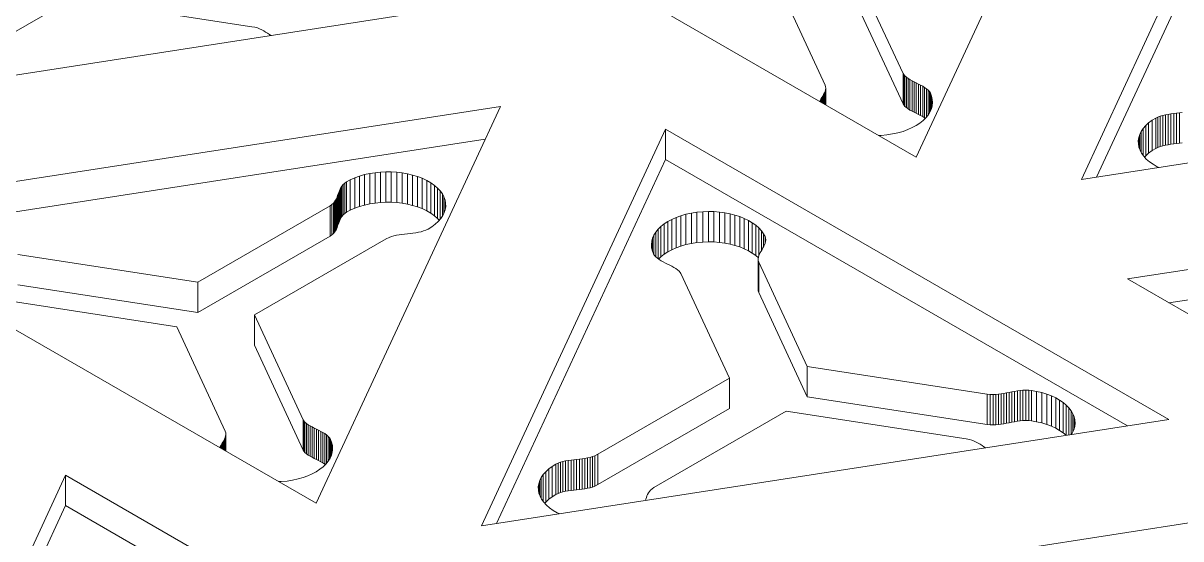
# Model space of a CAD drawing. Header units: inches. Extents: x 2.5 to 18.9, y 2.6 to 12.3.
# Drawn here: x 8.834 to 10.779, y 7.22 to 8.087 of the extents above; entities that cross this region are included whole.
import ezdxf

# ---------------------------------------------------------------- set-up
doc = ezdxf.new("R2010")
doc.units = ezdxf.units.IN
doc.header["$MEASUREMENT"] = 0

# ---------------------------------------------------------------- blocks, each defined once
blk = doc.blocks.new('A$C39963D99')
at = {"color": 0, "linetype": 'Continuous', "lineweight": 0, "extrusion": (3.33067e-16, 0.816497, 0.57735)}
for p, q in [((13.7791, -2.072), (13.4696, -2.7389)), ((13.7472, -2.7766), (14.0567, -2.1097)), ((14.0567, -2.1607), (13.7727, -2.7727)), ((13.4696, -2.7389), (12.624, -2.2507)), ((13.3659, -2.4223), (13.4476, -2.5984)), ((13.3168, -2.6177), (13.2354, -2.4424)), ((12.6936, -2.4868), (11.5385, -2.6655)), ((12.0508, -2.4728), (11.8284, -2.6012)), ((12.3532, -2.5196), (12.0508, -2.4728)), ((13.4476, -2.6495), (13.3659, -2.4733)), ((12.3586, -2.5206), (12.3532, -2.5196)), ((12.3627, -2.5218), (12.3586, -2.5206)), ((12.3664, -2.5232), (12.3627, -2.5218)), ((12.37, -2.5248), (12.3664, -2.5232)), ((12.3734, -2.5267), (12.37, -2.5248)), ((12.3766, -2.5286), (12.3734, -2.5267)), ((12.3798, -2.5307), (12.3766, -2.5286)), ((12.383, -2.5328), (12.3798, -2.5307)), ((12.3855, -2.5345), (12.383, -2.5328)), ((13.4476, -2.6495), (13.4476, -2.5984)), ((13.4476, -2.5984), (13.4487, -2.6002)), ((13.4487, -2.6512), (13.4487, -2.6002)), ((13.4487, -2.6002), (13.4507, -2.6025)), ((13.4507, -2.6536), (13.4507, -2.6025)), ((13.4507, -2.6025), (13.4532, -2.6047)), ((13.4532, -2.6557), (13.4532, -2.6047)), ((13.4532, -2.6047), (13.4561, -2.6068)), ((14.9023, -2.5979), (13.7472, -2.7766)), ((13.3165, -2.6284), (13.3173, -2.6258)), ((13.3176, -2.6206), (13.3168, -2.6177)), ((13.3173, -2.6258), (13.3177, -2.6232)), ((13.3173, -2.6509), (13.3173, -2.6258)), ((13.3177, -2.6232), (13.3176, -2.6206)), ((13.3177, -2.6511), (13.3177, -2.6232)), ((13.4561, -2.6578), (13.4561, -2.6068)), ((13.4561, -2.6068), (13.4592, -2.6087)), ((13.4592, -2.6598), (13.4592, -2.6087)), ((13.4592, -2.6087), (13.4627, -2.6106)), ((13.4627, -2.6617), (13.4627, -2.6106)), ((13.4627, -2.6106), (13.4662, -2.6125)), ((13.4662, -2.6635), (13.4662, -2.6125)), ((13.4662, -2.6125), (13.4699, -2.6143)), ((13.4699, -2.6653), (13.4699, -2.6143)), ((13.4699, -2.6143), (13.4736, -2.6161)), ((13.4736, -2.6671), (13.4736, -2.6161)), ((13.4736, -2.6161), (13.4772, -2.618)), ((13.4772, -2.669), (13.4772, -2.618)), ((13.4772, -2.618), (13.4807, -2.6199)), ((13.4807, -2.6709), (13.4807, -2.6199)), ((13.4807, -2.6199), (13.4839, -2.6219)), ((13.4839, -2.673), (13.4839, -2.6219)), ((13.4839, -2.6219), (13.4869, -2.6241)), ((13.4869, -2.6716), (13.4869, -2.6241)), ((13.4869, -2.6241), (13.4896, -2.6264)), ((13.3077, -2.6454), (13.3083, -2.6442)), ((13.3083, -2.6442), (13.3097, -2.6415)), ((13.3083, -2.6457), (13.3083, -2.6442)), ((13.3097, -2.6415), (13.3112, -2.6389)), ((13.3097, -2.6465), (13.3097, -2.6415)), ((13.3112, -2.6389), (13.3127, -2.6363)), ((13.3112, -2.6474), (13.3112, -2.6389)), ((13.3127, -2.6363), (13.3142, -2.6337)), ((13.3127, -2.6483), (13.3127, -2.6363)), ((13.3142, -2.6337), (13.3155, -2.631)), ((13.3142, -2.6491), (13.3142, -2.6337)), ((13.3155, -2.631), (13.3165, -2.6284)), ((13.3155, -2.6499), (13.3155, -2.631)), ((13.3165, -2.6505), (13.3165, -2.6284)), ((13.4896, -2.6684), (13.4896, -2.6264)), ((13.4896, -2.6264), (13.4918, -2.6288)), ((13.4918, -2.6649), (13.4918, -2.6288)), ((13.4918, -2.6288), (13.4935, -2.6315)), ((13.4935, -2.6618), (13.4935, -2.6315)), ((13.4935, -2.6315), (13.4955, -2.6363)), ((13.4955, -2.6569), (13.4955, -2.6363)), ((13.4955, -2.6363), (13.4968, -2.6418)), ((13.4968, -2.6509), (13.4968, -2.6418)), ((13.4968, -2.6418), (13.4972, -2.6473)), ((11.6159, -2.8327), (12.771, -2.654)), ((12.771, -2.654), (12.4615, -3.3209)), ((13.4487, -2.6512), (13.4476, -2.6495)), ((13.4507, -2.6536), (13.4487, -2.6512)), ((13.4532, -2.6557), (13.4507, -2.6536)), ((13.4561, -2.6578), (13.4532, -2.6557)), ((13.4592, -2.6598), (13.4561, -2.6578)), ((13.4627, -2.6617), (13.4592, -2.6598)), ((13.4662, -2.6635), (13.4627, -2.6617)), ((13.4699, -2.6653), (13.4662, -2.6635)), ((13.4929, -2.6632), (13.4898, -2.6682)), ((13.4952, -2.658), (13.4929, -2.6632)), ((13.4967, -2.6527), (13.4952, -2.658)), ((13.4972, -2.6473), (13.4967, -2.6527)), ((13.9073, -2.6652), (13.912, -2.6647)), ((13.912, -2.6647), (13.9166, -2.6641)), ((13.912, -2.7157), (13.912, -2.6647)), ((13.4758, -2.6818), (13.4697, -2.6858)), ((13.4736, -2.6671), (13.4699, -2.6653)), ((13.4772, -2.669), (13.4736, -2.6671)), ((13.4812, -2.6775), (13.4758, -2.6818)), ((13.4807, -2.6709), (13.4772, -2.669)), ((13.4839, -2.673), (13.4807, -2.6709)), ((13.4859, -2.673), (13.4812, -2.6775)), ((13.485, -2.6738), (13.4839, -2.673)), ((13.4898, -2.6682), (13.4859, -2.673)), ((13.8553, -2.6859), (13.8603, -2.6813)), ((13.8603, -2.6813), (13.8662, -2.6769)), ((13.8603, -2.7323), (13.8603, -2.6813)), ((13.8662, -2.6769), (13.8721, -2.6733)), ((13.8662, -2.7279), (13.8662, -2.6769)), ((13.8721, -2.6733), (13.8759, -2.6715)), ((13.8721, -2.7243), (13.8721, -2.6733)), ((13.8759, -2.6715), (13.8799, -2.67)), ((13.8759, -2.7225), (13.8759, -2.6715)), ((13.8799, -2.67), (13.8842, -2.6688)), ((13.8799, -2.721), (13.8799, -2.67)), ((13.8842, -2.6688), (13.8886, -2.6678)), ((13.8842, -2.7198), (13.8842, -2.6688)), ((13.8886, -2.6678), (13.8932, -2.667)), ((13.8886, -2.7188), (13.8886, -2.6678)), ((13.8932, -2.667), (13.8978, -2.6663)), ((13.8932, -2.718), (13.8932, -2.667)), ((13.8978, -2.6663), (13.9025, -2.6657)), ((13.8978, -2.7173), (13.8978, -2.6663)), ((13.9025, -2.6657), (13.9073, -2.6652)), ((13.9025, -2.7168), (13.9025, -2.6657)), ((13.9073, -2.7162), (13.9073, -2.6652)), ((12.7391, -3.3586), (13.0486, -2.6917)), ((13.0486, -2.7428), (13.0486, -2.6917)), ((13.0486, -2.6917), (13.8942, -3.18)), ((13.411, -2.7024), (13.4067, -2.7025)), ((13.4205, -2.7015), (13.411, -2.7024)), ((13.43, -2.7), (13.4205, -2.7015)), ((13.4391, -2.698), (13.43, -2.7)), ((13.4476, -2.6956), (13.4391, -2.698)), ((13.4556, -2.6927), (13.4476, -2.6956)), ((13.463, -2.6894), (13.4556, -2.6927)), ((13.4697, -2.6858), (13.463, -2.6894)), ((13.8436, -2.7061), (13.8453, -2.7009)), ((13.8453, -2.7009), (13.8477, -2.6958)), ((13.8453, -2.7257), (13.8453, -2.7009)), ((13.8477, -2.6958), (13.8511, -2.6908)), ((13.8477, -2.7309), (13.8477, -2.6958)), ((13.8511, -2.6908), (13.8553, -2.6859)), ((13.8511, -2.7359), (13.8511, -2.6908)), ((13.8553, -2.7369), (13.8553, -2.6859)), ((12.7455, -2.709), (11.6856, -2.8729)), ((13.8429, -2.7114), (13.8436, -2.7061)), ((13.843, -2.7167), (13.8429, -2.7114)), ((13.844, -2.722), (13.843, -2.7167)), ((13.8436, -2.7202), (13.8436, -2.7061)), ((13.8458, -2.7272), (13.844, -2.722)), ((13.8759, -2.7225), (13.8721, -2.7243)), ((13.8799, -2.721), (13.8759, -2.7225)), ((13.8842, -2.7198), (13.8799, -2.721)), ((13.8886, -2.7188), (13.8842, -2.7198)), ((13.8932, -2.718), (13.8886, -2.7188)), ((13.8978, -2.7173), (13.8932, -2.718)), ((13.9025, -2.7168), (13.8978, -2.7173)), ((13.9073, -2.7162), (13.9025, -2.7168)), ((13.912, -2.7157), (13.9073, -2.7162)), ((13.9166, -2.7151), (13.912, -2.7157)), ((13.0486, -2.7428), (12.7646, -3.3547)), ((13.8245, -3.1907), (13.0486, -2.7428)), ((13.8485, -2.7323), (13.8458, -2.7272)), ((13.852, -2.7373), (13.8485, -2.7323)), ((13.8564, -2.7421), (13.852, -2.7373)), ((13.8553, -2.7369), (13.8535, -2.7389)), ((13.8603, -2.7323), (13.8553, -2.7369)), ((13.8617, -2.7466), (13.8564, -2.7421)), ((13.8662, -2.7279), (13.8603, -2.7323)), ((13.8721, -2.7243), (13.8662, -2.7279)), ((13.8678, -2.751), (13.8617, -2.7466)), ((13.8748, -2.755), (13.8678, -2.751)), ((13.8778, -2.7564), (13.8748, -2.755)), ((12.5095, -2.7828), (12.5126, -2.7806)), ((12.5126, -2.7806), (12.5189, -2.7772)), ((12.5126, -2.8316), (12.5126, -2.7806)), ((12.5189, -2.7772), (12.5265, -2.7738)), ((12.5189, -2.8282), (12.5189, -2.7772)), ((12.5265, -2.7738), (12.5345, -2.7708)), ((12.5265, -2.8248), (12.5265, -2.7738)), ((12.5345, -2.7708), (12.5429, -2.7684)), ((12.5345, -2.8219), (12.5345, -2.7708)), ((12.5429, -2.7684), (12.5516, -2.7665)), ((12.5429, -2.8195), (12.5429, -2.7684)), ((12.5516, -2.7665), (12.5605, -2.7651)), ((12.5516, -2.8175), (12.5516, -2.7665)), ((12.5605, -2.7651), (12.5695, -2.7641)), ((12.5605, -2.8161), (12.5605, -2.7651)), ((12.5695, -2.7641), (12.5787, -2.7637)), ((12.5695, -2.8152), (12.5695, -2.7641)), ((12.5787, -2.8147), (12.5787, -2.7637)), ((12.5787, -2.7637), (12.5878, -2.7638)), ((12.5878, -2.8148), (12.5878, -2.7638)), ((12.5878, -2.7638), (12.597, -2.7643)), ((12.597, -2.8153), (12.597, -2.7643)), ((12.597, -2.7643), (12.606, -2.7654)), ((12.606, -2.8164), (12.606, -2.7654)), ((12.606, -2.7654), (12.6148, -2.7669)), ((12.6148, -2.818), (12.6148, -2.7669)), ((12.6148, -2.7669), (12.6234, -2.769)), ((12.6234, -2.82), (12.6234, -2.769)), ((12.6234, -2.769), (12.6317, -2.7715)), ((12.6317, -2.8225), (12.6317, -2.7715)), ((12.6317, -2.7715), (12.6397, -2.7746)), ((12.6397, -2.8256), (12.6397, -2.7746)), ((12.6397, -2.7746), (12.6472, -2.7781)), ((12.6472, -2.8291), (12.6472, -2.7781)), ((12.6472, -2.7781), (12.6541, -2.7821)), ((13.8246, -2.9438), (14.9797, -2.7651)), ((12.4976, -2.8036), (12.4985, -2.8009)), ((12.4985, -2.8009), (12.4995, -2.7982)), ((12.4985, -2.852), (12.4985, -2.8009)), ((12.4995, -2.7982), (12.5005, -2.7955)), ((12.4995, -2.8492), (12.4995, -2.7982)), ((12.5005, -2.7955), (12.5017, -2.7928)), ((12.5005, -2.8465), (12.5005, -2.7955)), ((12.5017, -2.7928), (12.5031, -2.7901)), ((12.5017, -2.8438), (12.5017, -2.7928)), ((12.5031, -2.7901), (12.5048, -2.7876)), ((12.5031, -2.8412), (12.5031, -2.7901)), ((12.5048, -2.7876), (12.5069, -2.7851)), ((12.5048, -2.8386), (12.5048, -2.7876)), ((12.5069, -2.7851), (12.5095, -2.7828)), ((12.5069, -2.8362), (12.5069, -2.7851)), ((12.5095, -2.8338), (12.5095, -2.7828)), ((12.6541, -2.8331), (12.6541, -2.7821)), ((12.6541, -2.7821), (12.6603, -2.7864)), ((12.6603, -2.8375), (12.6603, -2.7864)), ((12.6603, -2.7864), (12.6655, -2.791)), ((12.6655, -2.8421), (12.6655, -2.791)), ((12.6655, -2.791), (12.6699, -2.7958)), ((12.6699, -2.8434), (12.6699, -2.7958)), ((12.6699, -2.7958), (12.6735, -2.8008)), ((12.6735, -2.8384), (12.6735, -2.8008)), ((12.6735, -2.8008), (12.6762, -2.8059)), ((12.4849, -2.8207), (12.4881, -2.8186)), ((12.4881, -2.8186), (12.4905, -2.8164)), ((12.4881, -2.8696), (12.4881, -2.8186)), ((12.4905, -2.8164), (12.4925, -2.814)), ((12.4905, -2.8674), (12.4905, -2.8164)), ((12.4925, -2.814), (12.4941, -2.8115)), ((12.4925, -2.865), (12.4925, -2.814)), ((12.4941, -2.8115), (12.4955, -2.809)), ((12.4941, -2.8626), (12.4941, -2.8115)), ((12.4955, -2.809), (12.4966, -2.8063)), ((12.4955, -2.86), (12.4955, -2.809)), ((12.4966, -2.8063), (12.4976, -2.8036)), ((12.4966, -2.8574), (12.4966, -2.8063)), ((12.4976, -2.8547), (12.4976, -2.8036)), ((12.5429, -2.8195), (12.5345, -2.8219)), ((12.5516, -2.8175), (12.5429, -2.8195)), ((12.5605, -2.8161), (12.5516, -2.8175)), ((12.5695, -2.8152), (12.5605, -2.8161)), ((12.5787, -2.8147), (12.5695, -2.8152)), ((12.5878, -2.8148), (12.5787, -2.8147)), ((12.597, -2.8153), (12.5878, -2.8148)), ((12.606, -2.8164), (12.597, -2.8153)), ((12.6148, -2.818), (12.606, -2.8164)), ((12.6234, -2.82), (12.6148, -2.818)), ((12.6317, -2.8225), (12.6234, -2.82)), ((12.6762, -2.8333), (12.6762, -2.8059)), ((12.6762, -2.8059), (12.678, -2.8111)), ((12.678, -2.828), (12.678, -2.8111)), ((12.678, -2.8111), (12.679, -2.8164)), ((12.679, -2.8224), (12.679, -2.8164)), ((12.679, -2.8164), (12.6791, -2.8217)), ((14.9542, -2.8201), (13.8943, -2.9841)), ((12.4615, -3.3209), (11.6159, -2.8327)), ((12.2625, -2.9491), (12.4849, -2.8207)), ((12.4849, -2.8718), (12.4849, -2.8207)), ((12.5048, -2.8386), (12.5031, -2.8412)), ((12.5069, -2.8362), (12.5048, -2.8386)), ((12.5095, -2.8338), (12.5069, -2.8362)), ((12.5126, -2.8316), (12.5095, -2.8338)), ((12.5189, -2.8282), (12.5126, -2.8316)), ((12.5265, -2.8248), (12.5189, -2.8282)), ((12.5345, -2.8219), (12.5265, -2.8248)), ((12.6397, -2.8256), (12.6317, -2.8225)), ((12.6472, -2.8291), (12.6397, -2.8256)), ((12.6541, -2.8331), (12.6472, -2.8291)), ((12.6603, -2.8375), (12.6541, -2.8331)), ((12.6655, -2.8421), (12.6603, -2.8375)), ((12.6742, -2.8373), (12.6709, -2.8423)), ((12.6767, -2.8322), (12.6742, -2.8373)), ((12.6783, -2.8269), (12.6767, -2.8322)), ((12.6791, -2.8217), (12.6783, -2.8269)), ((13.0664, -2.8404), (13.0744, -2.8375)), ((13.0744, -2.8375), (13.0829, -2.8351)), ((13.0744, -2.8885), (13.0744, -2.8375)), ((13.0829, -2.8351), (13.0919, -2.8331)), ((13.0829, -2.8861), (13.0829, -2.8351)), ((13.0919, -2.8331), (13.1014, -2.8316)), ((13.0919, -2.8841), (13.0919, -2.8331)), ((13.1014, -2.8316), (13.111, -2.8307)), ((13.1014, -2.8827), (13.1014, -2.8316)), ((13.111, -2.8307), (13.1205, -2.8304)), ((13.111, -2.8817), (13.111, -2.8307)), ((13.1205, -2.8814), (13.1205, -2.8304)), ((13.1205, -2.8304), (13.1299, -2.8306)), ((13.1299, -2.8816), (13.1299, -2.8306)), ((13.1299, -2.8306), (13.1391, -2.8313)), ((13.1391, -2.8823), (13.1391, -2.8313)), ((13.1391, -2.8313), (13.1481, -2.8325)), ((13.1481, -2.8835), (13.1481, -2.8325)), ((13.1481, -2.8325), (13.1569, -2.8342)), ((13.1569, -2.8852), (13.1569, -2.8342)), ((13.1569, -2.8342), (13.1652, -2.8363)), ((13.1652, -2.8873), (13.1652, -2.8363)), ((13.1652, -2.8363), (13.1732, -2.8389)), ((13.1732, -2.8899), (13.1732, -2.8389)), ((13.1732, -2.8389), (13.1808, -2.8419)), ((12.4966, -2.8574), (12.4955, -2.86)), ((12.4976, -2.8547), (12.4966, -2.8574)), ((12.4985, -2.852), (12.4976, -2.8547)), ((12.4995, -2.8492), (12.4985, -2.852)), ((12.5005, -2.8465), (12.4995, -2.8492)), ((12.5017, -2.8438), (12.5005, -2.8465)), ((12.5031, -2.8412), (12.5017, -2.8438)), ((12.6557, -2.8562), (12.6498, -2.8598)), ((12.6616, -2.8518), (12.6557, -2.8562)), ((12.6667, -2.8472), (12.6616, -2.8518)), ((12.6684, -2.8452), (12.6655, -2.8421)), ((12.6709, -2.8423), (12.6667, -2.8472)), ((13.0361, -2.8601), (13.0408, -2.8556)), ((13.0408, -2.8556), (13.0462, -2.8513)), ((13.0408, -2.9066), (13.0408, -2.8556)), ((13.0462, -2.8513), (13.0523, -2.8473)), ((13.0462, -2.9023), (13.0462, -2.8513)), ((13.0523, -2.8473), (13.059, -2.8437)), ((13.0523, -2.8983), (13.0523, -2.8473)), ((13.059, -2.8437), (13.0664, -2.8404)), ((13.059, -2.8947), (13.059, -2.8437)), ((13.0664, -2.8914), (13.0664, -2.8404)), ((13.1808, -2.893), (13.1808, -2.8419)), ((13.1808, -2.8419), (13.1878, -2.8453)), ((13.1878, -2.8964), (13.1878, -2.8453)), ((13.1878, -2.8453), (13.1943, -2.8492)), ((13.1943, -2.9002), (13.1943, -2.8492)), ((13.1943, -2.8492), (13.2001, -2.8533)), ((13.2001, -2.9044), (13.2001, -2.8533)), ((13.2001, -2.8533), (13.2052, -2.8578)), ((13.2052, -2.9052), (13.2052, -2.8578)), ((13.2052, -2.8578), (13.2097, -2.8627)), ((12.4849, -2.8718), (12.2625, -3.0002)), ((12.5792, -2.8765), (12.3579, -3.0043)), ((12.4881, -2.8696), (12.4849, -2.8718)), ((12.4905, -2.8674), (12.4881, -2.8696)), ((12.4925, -2.865), (12.4905, -2.8674)), ((12.4941, -2.8626), (12.4925, -2.865)), ((12.4955, -2.86), (12.4941, -2.8626)), ((12.5843, -2.874), (12.5792, -2.8765)), ((12.5881, -2.8725), (12.5843, -2.874)), ((12.5921, -2.8714), (12.5881, -2.8725)), ((12.5963, -2.8704), (12.5921, -2.8714)), ((12.6008, -2.8696), (12.5963, -2.8704)), ((12.6053, -2.869), (12.6008, -2.8696)), ((12.61, -2.8684), (12.6053, -2.869)), ((12.6147, -2.8679), (12.61, -2.8684)), ((12.6194, -2.8674), (12.6147, -2.8679)), ((12.6241, -2.8668), (12.6194, -2.8674)), ((12.6288, -2.8661), (12.6241, -2.8668)), ((12.6334, -2.8653), (12.6288, -2.8661)), ((12.6378, -2.8643), (12.6334, -2.8653)), ((12.642, -2.8631), (12.6378, -2.8643)), ((12.646, -2.8616), (12.642, -2.8631)), ((12.6498, -2.8598), (12.646, -2.8616)), ((13.0253, -2.8804), (13.0267, -2.8751)), ((13.0267, -2.8751), (13.029, -2.8699)), ((13.0267, -2.8975), (13.0267, -2.8751)), ((13.029, -2.8699), (13.0322, -2.8649)), ((13.029, -2.9026), (13.029, -2.8699)), ((13.0322, -2.8649), (13.0361, -2.8601)), ((13.0322, -2.9065), (13.0322, -2.8649)), ((13.0361, -2.9098), (13.0361, -2.8601)), ((13.2097, -2.8961), (13.2097, -2.8627)), ((13.2097, -2.8627), (13.2133, -2.8679)), ((13.2133, -2.8897), (13.2133, -2.8679)), ((13.2133, -2.8679), (13.2158, -2.8726)), ((13.2158, -2.884), (13.2158, -2.8726)), ((13.2158, -2.8726), (13.2166, -2.8754)), ((13.2166, -2.8809), (13.2166, -2.8754)), ((13.2166, -2.8754), (13.2168, -2.8782)), ((13.2168, -2.8782), (13.2166, -2.8809)), ((13.0247, -2.8858), (13.0253, -2.8804)), ((13.0251, -2.8913), (13.0247, -2.8858)), ((13.0264, -2.8968), (13.0251, -2.8913)), ((13.0253, -2.892), (13.0253, -2.8804)), ((13.0284, -2.9016), (13.0264, -2.8968)), ((13.0523, -2.8983), (13.0462, -2.9023)), ((13.059, -2.8947), (13.0523, -2.8983)), ((13.0664, -2.8914), (13.059, -2.8947)), ((13.0744, -2.8885), (13.0664, -2.8914)), ((13.0829, -2.8861), (13.0744, -2.8885)), ((13.0919, -2.8841), (13.0829, -2.8861)), ((13.1014, -2.8827), (13.0919, -2.8841)), ((13.111, -2.8817), (13.1014, -2.8827)), ((13.1205, -2.8814), (13.111, -2.8817)), ((13.1299, -2.8816), (13.1205, -2.8814)), ((13.1391, -2.8823), (13.1299, -2.8816)), ((13.1481, -2.8835), (13.1391, -2.8823)), ((13.1569, -2.8852), (13.1481, -2.8835)), ((13.1652, -2.8873), (13.1569, -2.8852)), ((13.1732, -2.8899), (13.1652, -2.8873)), ((13.1808, -2.893), (13.1732, -2.8899)), ((13.1878, -2.8964), (13.1808, -2.893)), ((13.1943, -2.9002), (13.1878, -2.8964)), ((13.2092, -2.8968), (13.2078, -2.8994)), ((13.2108, -2.8942), (13.2092, -2.8968)), ((13.2123, -2.8916), (13.2108, -2.8942)), ((13.2137, -2.8889), (13.2123, -2.8916)), ((13.2149, -2.8863), (13.2137, -2.8889)), ((13.2159, -2.8836), (13.2149, -2.8863)), ((13.2166, -2.8809), (13.2159, -2.8836)), ((11.9601, -2.9024), (12.2625, -2.9491)), ((13.0301, -2.9043), (13.0284, -2.9016)), ((13.0324, -2.9067), (13.0301, -2.9043)), ((13.035, -2.909), (13.0324, -2.9067)), ((13.038, -2.9111), (13.035, -2.909)), ((13.0408, -2.9066), (13.0369, -2.9104)), ((13.0413, -2.9132), (13.038, -2.9111)), ((13.0462, -2.9023), (13.0408, -2.9066)), ((13.0448, -2.9151), (13.0413, -2.9132)), ((13.0484, -2.917), (13.0448, -2.9151)), ((13.0521, -2.9188), (13.0484, -2.917)), ((13.2001, -2.9044), (13.1943, -2.9002)), ((13.2045, -2.9082), (13.2001, -2.9044)), ((13.2047, -2.9073), (13.2043, -2.9099)), ((13.2043, -2.9609), (13.2043, -2.9099)), ((13.2043, -2.9099), (13.2044, -2.9125)), ((13.2044, -2.9635), (13.2044, -2.9125)), ((13.2044, -2.9125), (13.2051, -2.9154)), ((13.2054, -2.9046), (13.2047, -2.9073)), ((13.2051, -2.9664), (13.2051, -2.9154)), ((13.2051, -2.9154), (13.2865, -3.0907)), ((13.2065, -2.902), (13.2054, -2.9046)), ((13.2078, -2.8994), (13.2065, -2.902)), ((13.0557, -2.9206), (13.0521, -2.9188)), ((13.0593, -2.9225), (13.0557, -2.9206)), ((13.0627, -2.9243), (13.0593, -2.9225)), ((13.0659, -2.9263), (13.0627, -2.9243)), ((13.0688, -2.9284), (13.0659, -2.9263)), ((13.0713, -2.9305), (13.0688, -2.9284)), ((13.0733, -2.9329), (13.0713, -2.9305)), ((13.0743, -2.9346), (13.0733, -2.9329)), ((13.1561, -3.1108), (13.0743, -2.9346)), ((12.2625, -3.0002), (11.9601, -2.9534)), ((12.2625, -3.0002), (12.2625, -2.9491)), ((14.6702, -3.432), (13.8246, -2.9438)), ((13.2044, -2.9635), (13.2043, -2.9609)), ((13.2051, -2.9664), (13.2044, -2.9635)), ((13.2865, -3.1417), (13.2051, -2.9664)), ((12.2274, -3.0244), (11.9247, -2.9776)), ((12.3579, -3.0553), (12.3579, -3.0043)), ((12.3579, -3.0043), (12.4396, -3.1804)), ((12.3088, -3.1997), (12.2274, -3.0244)), ((12.4396, -3.2315), (12.3579, -3.0553)), ((13.2865, -3.1417), (13.2865, -3.0907)), ((13.2865, -3.0907), (13.5892, -3.1375)), ((12.9347, -3.2386), (13.1561, -3.1108)), ((13.1561, -3.1618), (13.1561, -3.1108)), ((13.6398, -3.132), (13.6444, -3.1314)), ((13.6444, -3.1314), (13.6491, -3.131)), ((13.6444, -3.1824), (13.6444, -3.1314)), ((13.6491, -3.131), (13.6539, -3.1308)), ((13.6491, -3.182), (13.6491, -3.131)), ((13.6539, -3.1818), (13.6539, -3.1308)), ((13.6539, -3.1308), (13.6587, -3.1309)), ((13.6587, -3.1819), (13.6587, -3.1309)), ((13.6587, -3.1309), (13.6635, -3.1314)), ((13.6635, -3.1824), (13.6635, -3.1314)), ((13.6635, -3.1314), (13.6717, -3.1328)), ((13.5892, -3.1886), (13.2865, -3.1417)), ((13.5892, -3.1886), (13.5892, -3.1375)), ((13.5892, -3.1375), (13.5942, -3.1381)), ((13.5942, -3.1891), (13.5942, -3.1381)), ((13.5942, -3.1381), (13.5988, -3.1383)), ((13.5988, -3.1383), (13.6033, -3.1381)), ((13.5988, -3.1893), (13.5988, -3.1383)), ((13.6033, -3.1381), (13.6078, -3.1377)), ((13.6033, -3.1891), (13.6033, -3.1381)), ((13.6078, -3.1377), (13.6123, -3.1371)), ((13.6078, -3.1887), (13.6078, -3.1377)), ((13.6123, -3.1371), (13.6168, -3.1364)), ((13.6123, -3.1881), (13.6123, -3.1371)), ((13.6168, -3.1364), (13.6214, -3.1355)), ((13.6168, -3.1874), (13.6168, -3.1364)), ((13.6214, -3.1355), (13.6259, -3.1346)), ((13.6214, -3.1865), (13.6214, -3.1355)), ((13.6259, -3.1346), (13.6305, -3.1337)), ((13.6259, -3.1856), (13.6259, -3.1346)), ((13.6305, -3.1337), (13.6351, -3.1328)), ((13.6305, -3.1847), (13.6305, -3.1337)), ((13.6351, -3.1328), (13.6398, -3.132)), ((13.6351, -3.1838), (13.6351, -3.1328)), ((13.6398, -3.1831), (13.6398, -3.132)), ((13.6717, -3.1838), (13.6717, -3.1328)), ((13.6717, -3.1328), (13.6807, -3.1349)), ((13.6807, -3.1859), (13.6807, -3.1349)), ((13.6807, -3.1349), (13.6891, -3.1374)), ((13.6891, -3.1885), (13.6891, -3.1374)), ((13.6891, -3.1374), (13.6969, -3.1404)), ((13.6969, -3.1915), (13.6969, -3.1404)), ((13.6969, -3.1404), (13.7041, -3.1438)), ((13.7041, -3.1948), (13.7041, -3.1438)), ((13.7041, -3.1438), (13.7107, -3.1475)), ((13.7107, -3.1986), (13.7107, -3.1475)), ((13.7107, -3.1475), (13.7166, -3.1516)), ((13.1561, -3.1618), (12.9347, -3.2896)), ((13.2514, -3.1659), (13.029, -3.2943)), ((13.5538, -3.2127), (13.2514, -3.1659)), ((13.7166, -3.2026), (13.7166, -3.1516)), ((13.7166, -3.1516), (13.7218, -3.1559)), ((13.7218, -3.2066), (13.7218, -3.1559)), ((13.7218, -3.1559), (13.7263, -3.1606)), ((13.7263, -3.2059), (13.7263, -3.1606)), ((13.7263, -3.1606), (13.7301, -3.1654)), ((13.7301, -3.2053), (13.7301, -3.1654)), ((13.7301, -3.1654), (13.733, -3.1704)), ((13.733, -3.2006), (13.733, -3.1704)), ((13.733, -3.1704), (13.7351, -3.1756)), ((12.4396, -3.2315), (12.4396, -3.1804)), ((12.4396, -3.1804), (12.4406, -3.1822)), ((12.4406, -3.2332), (12.4406, -3.1822)), ((12.4406, -3.1822), (12.4427, -3.1845)), ((12.4427, -3.2356), (12.4427, -3.1845)), ((12.4427, -3.1845), (12.4451, -3.1867)), ((12.4451, -3.2377), (12.4451, -3.1867)), ((12.4451, -3.1867), (12.448, -3.1888)), ((12.448, -3.2398), (12.448, -3.1888)), ((12.448, -3.1888), (12.4512, -3.1907)), ((13.8942, -3.18), (12.7391, -3.3586)), ((13.5942, -3.1891), (13.5892, -3.1886)), ((13.5988, -3.1893), (13.5942, -3.1891)), ((13.6033, -3.1891), (13.5988, -3.1893)), ((13.6078, -3.1887), (13.6033, -3.1891)), ((13.6123, -3.1881), (13.6078, -3.1887)), ((13.6168, -3.1874), (13.6123, -3.1881)), ((13.6214, -3.1865), (13.6168, -3.1874)), ((13.6259, -3.1856), (13.6214, -3.1865)), ((13.6305, -3.1847), (13.6259, -3.1856)), ((13.6351, -3.1838), (13.6305, -3.1847)), ((13.6398, -3.1831), (13.6351, -3.1838)), ((13.6444, -3.1824), (13.6398, -3.1831)), ((13.6491, -3.182), (13.6444, -3.1824)), ((13.6539, -3.1818), (13.6491, -3.182)), ((13.6587, -3.1819), (13.6539, -3.1818)), ((13.6635, -3.1824), (13.6587, -3.1819)), ((13.6717, -3.1838), (13.6635, -3.1824)), ((13.6807, -3.1859), (13.6717, -3.1838)), ((13.6891, -3.1885), (13.6807, -3.1859)), ((13.6969, -3.1915), (13.6891, -3.1885)), ((13.7351, -3.1952), (13.7351, -3.1756)), ((13.7351, -3.1756), (13.7363, -3.1809)), ((13.7366, -3.1864), (13.736, -3.1918)), ((13.7363, -3.1894), (13.7363, -3.1809)), ((13.7363, -3.1809), (13.7366, -3.1864)), ((12.3085, -3.2104), (12.3092, -3.2078)), ((12.3095, -3.2026), (12.3088, -3.1997)), ((12.3092, -3.2078), (12.3096, -3.2052)), ((12.3092, -3.233), (12.3092, -3.2078)), ((12.3096, -3.2052), (12.3095, -3.2026)), ((12.3096, -3.2332), (12.3096, -3.2052)), ((12.4512, -3.2418), (12.4512, -3.1907)), ((12.4512, -3.1907), (12.4546, -3.1926)), ((12.4546, -3.2436), (12.4546, -3.1926)), ((12.4546, -3.1926), (12.4582, -3.1945)), ((12.4582, -3.2455), (12.4582, -3.1945)), ((12.4582, -3.1945), (12.4618, -3.1963)), ((12.4618, -3.2473), (12.4618, -3.1963)), ((12.4618, -3.1963), (12.4655, -3.1981)), ((12.4655, -3.2491), (12.4655, -3.1981)), ((12.4655, -3.1981), (12.4691, -3.2)), ((12.4691, -3.251), (12.4691, -3.2)), ((12.4691, -3.2), (12.4726, -3.2019)), ((12.4726, -3.2529), (12.4726, -3.2019)), ((12.4726, -3.2019), (12.4759, -3.2039)), ((12.4759, -3.255), (12.4759, -3.2039)), ((12.4759, -3.2039), (12.4789, -3.2061)), ((12.4789, -3.2536), (12.4789, -3.2061)), ((12.4789, -3.2061), (12.4815, -3.2084)), ((12.4815, -3.2504), (12.4815, -3.2084)), ((12.4815, -3.2084), (12.4838, -3.2108)), ((13.7041, -3.1948), (13.6969, -3.1915)), ((13.7107, -3.1986), (13.7041, -3.1948)), ((13.7166, -3.2026), (13.7107, -3.1986)), ((13.7215, -3.2067), (13.7166, -3.2026)), ((13.7319, -3.2028), (13.7303, -3.2053)), ((13.7345, -3.1974), (13.7319, -3.2028)), ((13.736, -3.1918), (13.7345, -3.1974)), ((12.2996, -3.2274), (12.3002, -3.2262)), ((12.3002, -3.2262), (12.3016, -3.2235)), ((12.3002, -3.2278), (12.3002, -3.2262)), ((12.3016, -3.2235), (12.3031, -3.2209)), ((12.3016, -3.2286), (12.3016, -3.2235)), ((12.3031, -3.2209), (12.3047, -3.2183)), ((12.3031, -3.2295), (12.3031, -3.2209)), ((12.3047, -3.2183), (12.3061, -3.2157)), ((12.3047, -3.2303), (12.3047, -3.2183)), ((12.3061, -3.2157), (12.3074, -3.213)), ((12.3061, -3.2312), (12.3061, -3.2157)), ((12.3074, -3.213), (12.3085, -3.2104)), ((12.3074, -3.2319), (12.3074, -3.213)), ((12.3085, -3.2325), (12.3085, -3.2104)), ((12.4838, -3.2469), (12.4838, -3.2108)), ((12.4838, -3.2108), (12.4855, -3.2135)), ((12.4855, -3.2438), (12.4855, -3.2135)), ((12.4855, -3.2135), (12.4875, -3.2183)), ((12.4875, -3.2389), (12.4875, -3.2183)), ((12.4875, -3.2183), (12.4888, -3.2238)), ((12.4888, -3.2329), (12.4888, -3.2238)), ((12.4888, -3.2238), (12.4892, -3.2293)), ((13.5592, -3.2138), (13.5538, -3.2127)), ((13.5633, -3.2149), (13.5592, -3.2138)), ((13.567, -3.2164), (13.5633, -3.2149)), ((13.5706, -3.218), (13.567, -3.2164)), ((13.574, -3.2198), (13.5706, -3.218)), ((13.5772, -3.2218), (13.574, -3.2198)), ((13.5804, -3.2238), (13.5772, -3.2218)), ((13.5836, -3.2259), (13.5804, -3.2238)), ((13.5861, -3.2276), (13.5836, -3.2259)), ((12.4406, -3.2332), (12.4396, -3.2315)), ((12.4427, -3.2356), (12.4406, -3.2332)), ((12.4451, -3.2377), (12.4427, -3.2356)), ((12.448, -3.2398), (12.4451, -3.2377)), ((12.4512, -3.2418), (12.448, -3.2398)), ((12.4546, -3.2436), (12.4512, -3.2418)), ((12.4582, -3.2455), (12.4546, -3.2436)), ((12.4618, -3.2473), (12.4582, -3.2455)), ((12.4655, -3.2491), (12.4618, -3.2473)), ((12.4849, -3.2452), (12.4817, -3.2502)), ((12.4872, -3.24), (12.4849, -3.2452)), ((12.4886, -3.2347), (12.4872, -3.24)), ((12.4892, -3.2293), (12.4886, -3.2347)), ((12.8851, -3.249), (12.8898, -3.2483)), ((12.8898, -3.2483), (12.8945, -3.2477)), ((12.8898, -3.2993), (12.8898, -3.2483)), ((12.8945, -3.2477), (12.8992, -3.2472)), ((12.8945, -3.2988), (12.8945, -3.2477)), ((12.8992, -3.2472), (12.9039, -3.2467)), ((12.8992, -3.2982), (12.8992, -3.2472)), ((12.9039, -3.2467), (12.9086, -3.2461)), ((12.9039, -3.2977), (12.9039, -3.2467)), ((12.9086, -3.2461), (12.9131, -3.2454)), ((12.9086, -3.2971), (12.9086, -3.2461)), ((12.9131, -3.2454), (12.9176, -3.2447)), ((12.9131, -3.2965), (12.9131, -3.2454)), ((12.9176, -3.2447), (12.9218, -3.2437)), ((12.9176, -3.2957), (12.9176, -3.2447)), ((12.9218, -3.2437), (12.9258, -3.2425)), ((12.9218, -3.2947), (12.9218, -3.2437)), ((12.9258, -3.2425), (12.9296, -3.2411)), ((12.9258, -3.2936), (12.9258, -3.2425)), ((12.9296, -3.2411), (12.9347, -3.2386)), ((12.9296, -3.2921), (12.9296, -3.2411)), ((12.9347, -3.2896), (12.9347, -3.2386)), ((12.4617, -3.2678), (12.4549, -3.2714)), ((12.4677, -3.2638), (12.4617, -3.2678)), ((12.4691, -3.251), (12.4655, -3.2491)), ((12.4731, -3.2595), (12.4677, -3.2638)), ((12.4726, -3.2529), (12.4691, -3.251)), ((12.4759, -3.255), (12.4726, -3.2529)), ((12.4778, -3.255), (12.4731, -3.2595)), ((12.477, -3.2558), (12.4759, -3.255)), ((12.4817, -3.2502), (12.4778, -3.255)), ((12.843, -3.2728), (12.8472, -3.2679)), ((12.8472, -3.2679), (12.8523, -3.2633)), ((12.8472, -3.3189), (12.8472, -3.2679)), ((12.8523, -3.2633), (12.8582, -3.2589)), ((12.8523, -3.3143), (12.8523, -3.2633)), ((12.8582, -3.2589), (12.8641, -3.2553)), ((12.8582, -3.3099), (12.8582, -3.2589)), ((12.8641, -3.2553), (12.8679, -3.2535)), ((12.8641, -3.3063), (12.8641, -3.2553)), ((12.8679, -3.2535), (12.8719, -3.252)), ((12.8679, -3.3045), (12.8679, -3.2535)), ((12.8719, -3.252), (12.8761, -3.2508)), ((12.8719, -3.303), (12.8719, -3.252)), ((12.8761, -3.2508), (12.8806, -3.2498)), ((12.8761, -3.3018), (12.8761, -3.2508)), ((12.8806, -3.2498), (12.8851, -3.249)), ((12.8806, -3.3008), (12.8806, -3.2498)), ((12.8851, -3.3), (12.8851, -3.249)), ((11.731, -3.9407), (12.0404, -3.2738)), ((12.0404, -3.3248), (12.0404, -3.2738)), ((12.0404, -3.2738), (12.8861, -3.762)), ((12.4029, -3.2844), (12.3985, -3.2845)), ((12.4125, -3.2835), (12.4029, -3.2844)), ((12.422, -3.282), (12.4125, -3.2835)), ((12.431, -3.28), (12.422, -3.282)), ((12.4396, -3.2776), (12.431, -3.28)), ((12.4475, -3.2747), (12.4396, -3.2776)), ((12.4549, -3.2714), (12.4475, -3.2747)), ((12.8356, -3.2881), (12.8372, -3.2829)), ((12.8372, -3.2829), (12.8397, -3.2778)), ((12.8372, -3.3077), (12.8372, -3.2829)), ((12.8397, -3.2778), (12.843, -3.2728)), ((12.8397, -3.3129), (12.8397, -3.2778)), ((12.843, -3.3179), (12.843, -3.2728)), ((12.8348, -3.2934), (12.8356, -3.2881)), ((12.8349, -3.2987), (12.8348, -3.2934)), ((12.8359, -3.304), (12.8349, -3.2987)), ((12.8356, -3.3022), (12.8356, -3.2881)), ((12.8377, -3.3092), (12.8359, -3.304)), ((12.8641, -3.3063), (12.8582, -3.3099)), ((12.8679, -3.3045), (12.8641, -3.3063)), ((12.8719, -3.303), (12.8679, -3.3045)), ((12.8761, -3.3018), (12.8719, -3.303)), ((12.8806, -3.3008), (12.8761, -3.3018)), ((12.8851, -3.3), (12.8806, -3.3008)), ((12.8898, -3.2993), (12.8851, -3.3)), ((12.8945, -3.2988), (12.8898, -3.2993)), ((12.8992, -3.2982), (12.8945, -3.2988)), ((12.9039, -3.2977), (12.8992, -3.2982)), ((12.9086, -3.2971), (12.9039, -3.2977)), ((12.9131, -3.2965), (12.9086, -3.2971)), ((12.9176, -3.2957), (12.9131, -3.2965)), ((12.9218, -3.2947), (12.9176, -3.2957)), ((12.9258, -3.2936), (12.9218, -3.2947)), ((12.9296, -3.2921), (12.9258, -3.2936)), ((12.9347, -3.2896), (12.9296, -3.2921)), ((13.0184, -3.3061), (13.0173, -3.3087)), ((13.0198, -3.3035), (13.0184, -3.3061)), ((13.0214, -3.3011), (13.0198, -3.3035)), ((13.0234, -3.2987), (13.0214, -3.3011)), ((13.0258, -3.2965), (13.0234, -3.2987)), ((13.029, -3.2943), (13.0258, -3.2965)), ((12.0404, -3.3248), (11.7565, -3.9367)), ((12.8164, -3.7728), (12.0404, -3.3248)), ((12.8404, -3.3143), (12.8377, -3.3092)), ((12.844, -3.3193), (12.8404, -3.3143)), ((12.8484, -3.3241), (12.844, -3.3193)), ((12.8472, -3.3189), (12.8455, -3.3209)), ((12.8523, -3.3143), (12.8472, -3.3189)), ((12.8536, -3.3286), (12.8484, -3.3241)), ((12.8582, -3.3099), (12.8523, -3.3143)), ((13.0154, -3.3142), (13.0148, -3.316)), ((13.0163, -3.3114), (13.0154, -3.3142)), ((13.0173, -3.3087), (13.0163, -3.3114)), ((12.8598, -3.333), (12.8536, -3.3286)), ((12.8667, -3.337), (12.8598, -3.333)), ((12.8698, -3.3384), (12.8667, -3.337)), ((12.8165, -3.5259), (13.9716, -3.3472))]:
    blk.add_line(p, q, dxfattribs=at)

msp = doc.modelspace()

# ---------------------------------------------------------------- block references
msp.add_blockref('A$C39963D99', (-3.1356, 10.6011))

doc.saveas('drawing.dxf')
